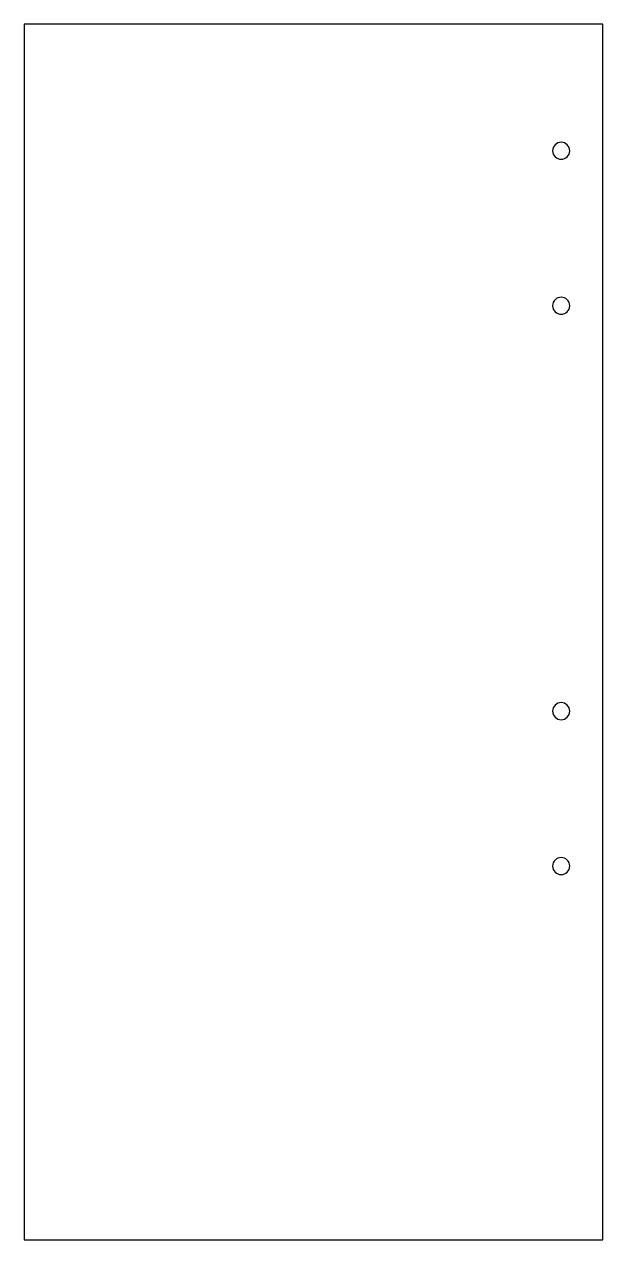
# Model space of a CAD drawing. Header units: centimetres. Extents: x -4.1 to 4.1, y -8.7 to 8.7.
import ezdxf

# ---------------------------------------------------------------- set-up
doc = ezdxf.new("R2010")
doc.units = ezdxf.units.CM
doc.header["$MEASUREMENT"] = 0
doc.layers.add('Camada 1', color=7, linetype='Continuous')

msp = doc.modelspace()

# ---------------------------------------------------------------- linework, layer by layer
at = {"layer": 'Camada 1', "lineweight": 25}
for points, knots in [([(4.11522, -7.78272), (4.11522, -7.78272), (4.11522, 8.65095), (4.11522, 8.65095), (4.11522, 8.65095), (4.11522, 8.65095), (-4.11522, 8.65095), (-4.11522, 8.65095), (-4.11522, 8.65095), (-4.11522, 8.65095), (-4.11522, -7.78272), (-4.11522, -7.78272)], [0, 0, 0, 0, 0.25, 0.25, 0.25, 0.25, 0.5, 0.5, 0.5, 0.5, 1, 1, 1, 1]), ([(3.52385, 6.72878), (3.4567, 6.72878), (3.40227, 6.78326), (3.40227, 6.85041), (3.40227, 6.85041), (3.40227, 6.91767), (3.45669, 6.97214), (3.52385, 6.97214), (3.52385, 6.97214), (3.59111, 6.97214), (3.64566, 6.91766), (3.64566, 6.85041), (3.64566, 6.85041), (3.64564, 6.78326), (3.59111, 6.72878), (3.52385, 6.72878)], [0, 0, 0, 0, 0.2, 0.2, 0.2, 0.2, 0.4, 0.4, 0.4, 0.4, 0.6, 0.6, 0.6, 0.6, 1, 1, 1, 1]), ([(3.52385, 4.52326), (3.4567, 4.52326), (3.40227, 4.57763), (3.40227, 4.64489), (3.40227, 4.64489), (3.40227, 4.71215), (3.45669, 4.76665), (3.52385, 4.76665), (3.52385, 4.76665), (3.59111, 4.76665), (3.64566, 4.71215), (3.64566, 4.64489), (3.64566, 4.64489), (3.64566, 4.57763), (3.59111, 4.52326), (3.52385, 4.52326)], [0, 0, 0, 0, 0.2, 0.2, 0.2, 0.2, 0.4, 0.4, 0.4, 0.4, 0.6, 0.6, 0.6, 0.6, 1, 1, 1, 1]), ([(3.52385, -1.24809), (3.4567, -1.24809), (3.40227, -1.19367), (3.40227, -1.12646), (3.40227, -1.12646), (3.40227, -1.0592), (3.45669, -1.00478), (3.52385, -1.00478), (3.52385, -1.00478), (3.59111, -1.00478), (3.64566, -1.0592), (3.64566, -1.12646), (3.64566, -1.12646), (3.64564, -1.19367), (3.59111, -1.24809), (3.52385, -1.24809)], [0, 0, 0, 0, 0.2, 0.2, 0.2, 0.2, 0.4, 0.4, 0.4, 0.4, 0.6, 0.6, 0.6, 0.6, 1, 1, 1, 1]), ([(3.52385, -3.45366), (3.4567, -3.45366), (3.40227, -3.39918), (3.40227, -3.33193), (3.40227, -3.33193), (3.40227, -3.26473), (3.45669, -3.21027), (3.52385, -3.21027), (3.52385, -3.21027), (3.59111, -3.21027), (3.64566, -3.26472), (3.64566, -3.33193), (3.64566, -3.33193), (3.64564, -3.39918), (3.59111, -3.45366), (3.52385, -3.45366)], [0, 0, 0, 0, 0.2, 0.2, 0.2, 0.2, 0.4, 0.4, 0.4, 0.4, 0.6, 0.6, 0.6, 0.6, 1, 1, 1, 1]), ([(-4.11522, -7.78272), (-4.11522, -7.78272), (-4.11522, -8.65095), (-4.11522, -8.65095), (-4.11522, -8.65095), (-4.11522, -8.65095), (4.11522, -8.65095), (4.11522, -8.65095), (4.11522, -8.65095), (4.11522, -8.65095), (4.11522, -7.78272), (4.11522, -7.78272)], [0, 0, 0, 0, 0.25, 0.25, 0.25, 0.25, 0.5, 0.5, 0.5, 0.5, 1, 1, 1, 1])]:
    msp.add_open_spline(points, degree=3, knots=knots, dxfattribs=at)

doc.saveas('drawing.dxf')
